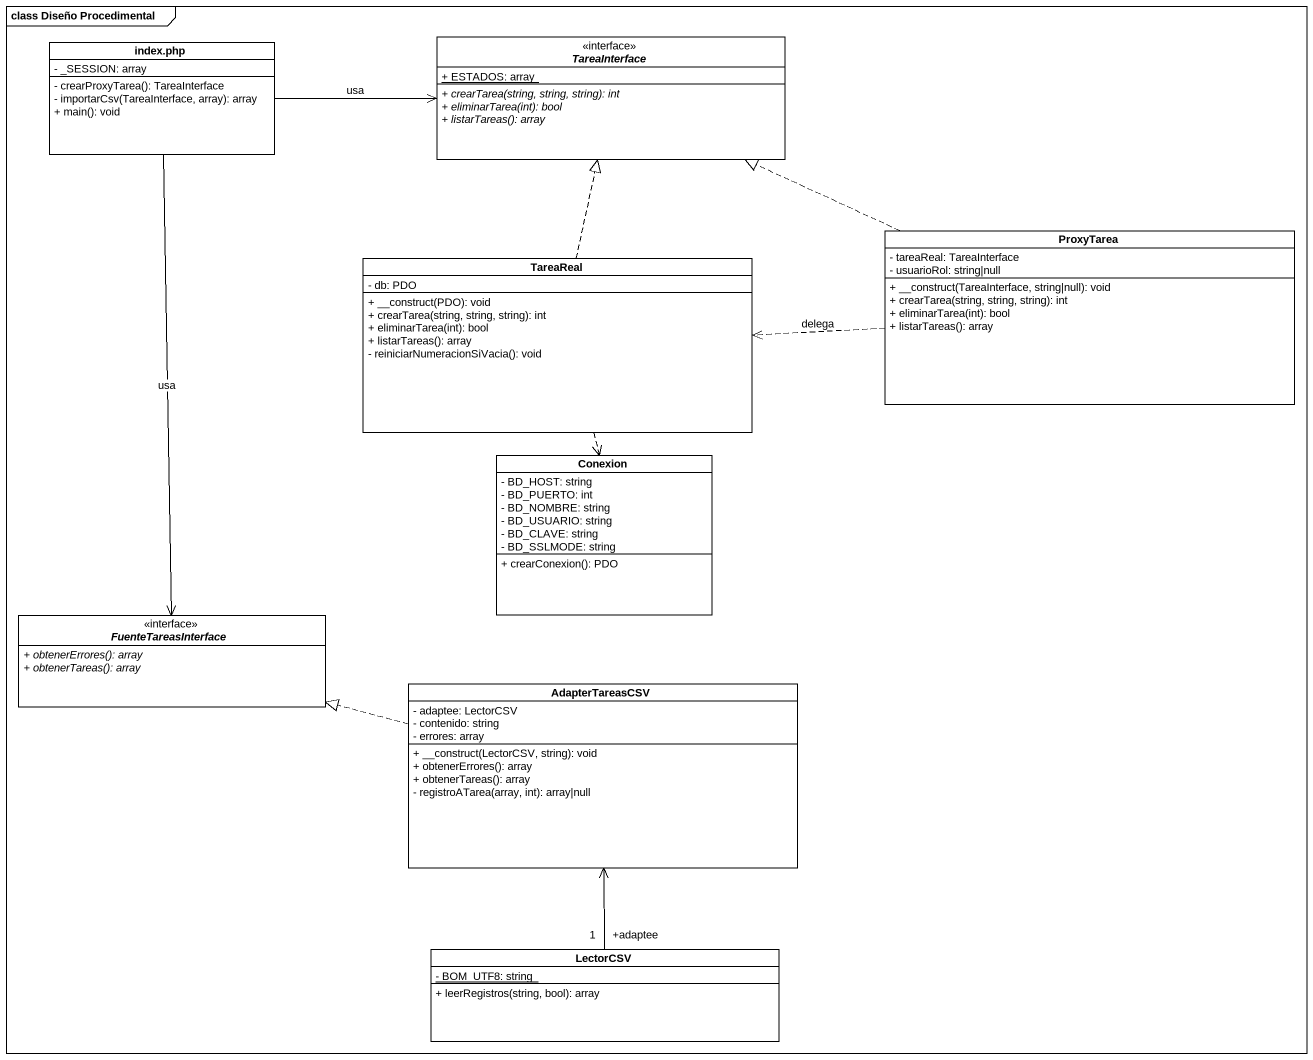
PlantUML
@startuml
mainframe class Diseño Procedimental
hide circle
hide empty members
skinparam classAttributeIconSize 0
class "index.php" as index_php {
  - _SESSION: array
  - crearProxyTarea(): TareaInterface
  - importarCsv(TareaInterface, array): array
  + main(): void
}
interface TareaInterface {
  {static} + ESTADOS: array
  {abstract} + crearTarea(string, string, string): int
  {abstract} + eliminarTarea(int): bool
  {abstract} + listarTareas(): array
}
class ProxyTarea {
  - tareaReal: TareaInterface
  - usuarioRol: string|null
  + __construct(TareaInterface, string|null): void
  + crearTarea(string, string, string): int
  + eliminarTarea(int): bool
  + listarTareas(): array
}
class TareaReal {
  - db: PDO
  + __construct(PDO): void
  + crearTarea(string, string, string): int
  + eliminarTarea(int): bool
  + listarTareas(): array
  - reiniciarNumeracionSiVacia(): void
}
class Conexion {
  - BD_HOST: string
  - BD_PUERTO: int
  - BD_NOMBRE: string
  - BD_USUARIO: string
  - BD_CLAVE: string
  - BD_SSLMODE: string
  + crearConexion(): PDO
}
interface FuenteTareasInterface {
  {abstract} + obtenerErrores(): array
  {abstract} + obtenerTareas(): array
}
class AdapterTareasCSV {
  - adaptee: LectorCSV
  - contenido: string
  - errores: array
  + __construct(LectorCSV, string): void
  + obtenerErrores(): array
  + obtenerTareas(): array
  - registroATarea(array, int): array|null
}
class LectorCSV {
  {static} - BOM_UTF8: string
  + leerRegistros(string, bool): array
}
index_php -right-> TareaInterface : usa
index_php --> FuenteTareasInterface : usa
ProxyTarea .left.|> TareaInterface
ProxyTarea .left.> TareaReal : delega
TareaReal .up.|> TareaInterface
TareaReal ..> Conexion
AdapterTareasCSV .left.|> FuenteTareasInterface
AdapterTareasCSV <-- "+adaptee\n1" LectorCSV
@enduml
